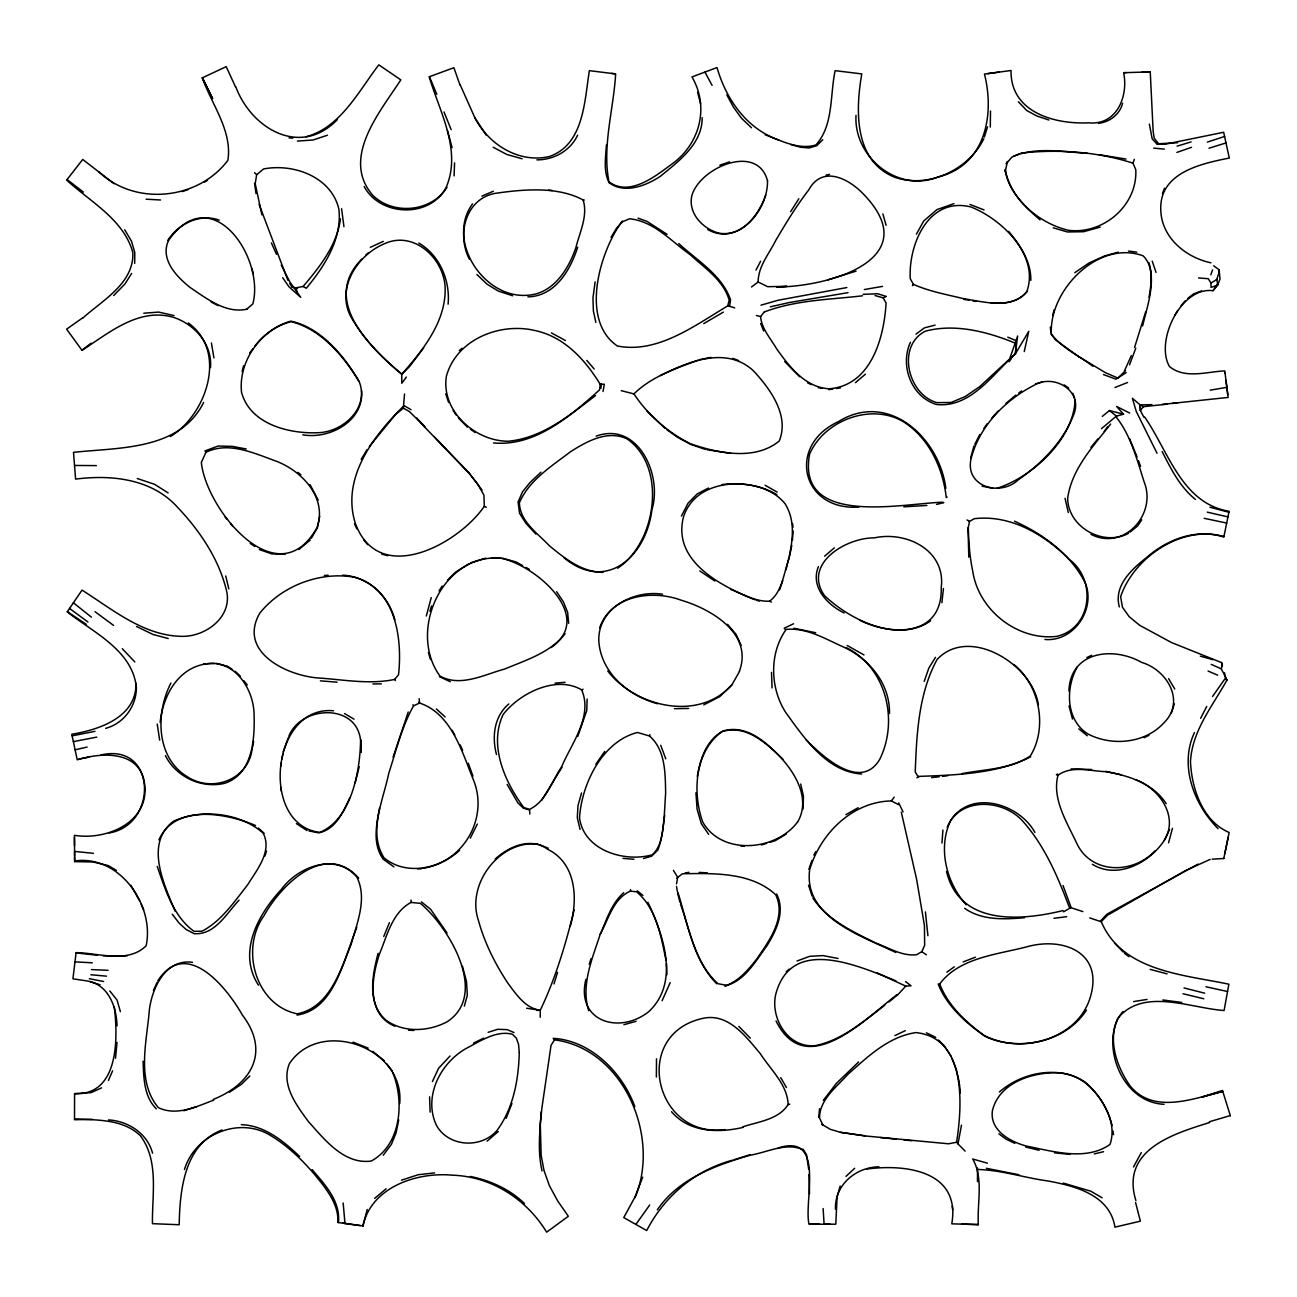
<?xml version="1.0" encoding="UTF-8"?>
<svg xmlns="http://www.w3.org/2000/svg" width="1297" height="1297" viewBox="0 0 1297 1297"><rect width="100%" height="100%" fill="white"/><g stroke="black" fill="none" stroke-linecap="round" stroke-linejoin="round"><path stroke-width="1.5" d="M361.215 752.487L361.215 740.084M448.097 304.195C450.335 280.655 439.667 255.152 418.785 243.058M540.249 1017.253L540.249 1010.266C555.505 978.489 565.751 944.167 574.117 909.943M1198.541 277.963L1208.204 278.693L1211.025 283.054L1211.009 287.383L1217.624 285.194L1220.007 279.033L1219.067 269.744L1213.652 265.788M134.693 263.372L134.775 252.526L131.483 241.177L124.723 229.796M666.917 974.679L666.48 963.703M394.92 1026.251C366.03 1014.238 371.445 977.646 379.567 953.781C387.106 935.607 392.278 912.423 411.003 902.436L411.036 900.086M656.363 1077.029L656.509 1058.838M990.292 127.074L990.503 111.023M918.584 777.373L915.244 772.007C916.622 734.102 918.568 693.344 937.131 659.443C969.297 625.219 1032.59 664.712 1038.378 704.774M977.549 1224.563L978.392 1224.595C976.868 1202.951 983.937 1178.681 972.734 1159.015L987.439 1163.182M1134.324 159.336L1132.994 163.179L1135.783 169.68C1137.647 205.38 1103.325 234.757 1068.388 230.282C1039.432 223.441 1010.801 199.625 1005.207 169.583C1007.947 190.724 1024.63 206.726 1040.081 219.874M968.016 527.766L968.81 557.191M361.571 390.624C364.214 420.958 329.649 439.553 302.817 434.819M587.136 699.067L586.763 710.561L577.749 736.437M454.08 175.922L454.566 162.887M340.446 218.771C337.204 244.825 319.727 267.02 303.076 286.491L295.084 287.966L291.744 286.734L289.782 283.459M404.534 393.996L403.367 408.166L395.682 414.359L369.353 446.427M802.973 809.15L803.492 796.261L800.671 784.069M585.871 979.397C575.592 1021.809 619.917 1034.893 648.922 1011.498C679.758 982.494 663.561 935.25 647.916 902.307M541.222 1111.853C539.876 1131.503 537.461 1151.493 542.065 1170.915M606.38 145.102C605.731 157.537 603.17 171.123 609.12 182.715C624.522 194.274 646.084 185.73 660.368 176.311C678.736 161.185 702.39 143.918 702.18 117.654M941.946 843.099L942.935 830.064M792.451 540.006L793.148 530.992M910.413 342.278C899.745 365.559 911.175 396.687 936.402 404.469C970.659 408.198 992.805 374.168 1015.34 353.886L1016.281 343.478M115.498 1058.239L117.022 1042.366M767.484 180.753C768.343 209.611 738.301 246.916 707.74 229.553M818.683 1117.203L819.574 1108.724M600.9 388.37L601.224 385.322M941.881 602.732L943.454 588.481M977.484 1181.664L977.484 1167.932M758.161 282C758.145 266.339 769.105 253.904 775.719 240.464C785.95 223.181 796.342 205.915 808.663 190.011C822.217 165.173 847.93 178.192 862.878 193.496C927.29 259.449 828.459 286.832 776.676 287.01L786.89 286.313L767.662 286.702L758.161 282L751.514 286.977M1009.585 359.026L1015.34 353.886L1017.659 335.955L1009.585 359.026L979.786 386.571L965.276 396.525L951.058 402.492L936.953 402.637C907.851 394.661 896.211 346.121 925.264 331.221C955.014 323.18 987.892 331.837 1015.6 343.283M588.676 1010.687C580.651 985.104 592.372 958.499 600.203 934.31C608.504 919.314 613.238 898.562 630.358 891.152L630.553 889.596M664.745 815.408C662.248 828.767 663.156 845.044 652.213 854.82C624.23 862.667 583.634 850.297 579.532 817.791C581.656 783.874 602.278 741.479 637.427 732.465L649.538 736.015C665.604 750.071 665.199 773.223 665.653 792.856C664.275 811.954 664.502 831.734 657.936 849.94L651.678 856.166L643.539 858.533M595.128 281.871L592.956 297.937L593.378 310.956L595.858 322.386M1149.029 297.337C1151.298 283.621 1154.135 266.728 1143.192 255.882C1098.737 239.442 1048.884 289.863 1051.364 333.994C1061.919 348.261 1079.136 355.621 1092.933 366.338M734.669 307.892L729.562 306.254L730.551 299.915C722.056 274.915 697.235 260.713 678.801 243.577M835.463 1209.339C834.538 1185.004 855.663 1167.17 878.993 1166.814M961.499 1125.131L957.98 1143.889L965.13 1151.12M254.52 172.663L256.66 174.755L255.201 183.72L261.929 214.848M252.737 746.813L253.628 741.333M280.817 766.235L281.4 762.636M281.984 759.021L282.876 753.622M830.096 1224.206L809.004 1224.222C803.605 1200.795 825.832 1132.54 778.135 1148.007M956.586 1142.235C962.471 1104.817 966.492 1038.054 915.99 1032.59C888.64 1036.498 867.482 1056.893 847.687 1074.548C836.435 1087.162 819.72 1099.467 819.509 1117.901L822.784 1124.856L830.372 1129.379L840.326 1132.249L865.245 1135.961L948.529 1143.792L956.586 1142.235L957.98 1143.889M379.551 807.999C376.373 824.924 372.255 844.363 383.393 859.376L393.899 866.866M603.04 391.483L604.337 384.22L600.219 384.35C585.466 360.161 564.698 337.123 535.92 330.751C500.61 321.883 456.528 339.068 446.379 376.26C440.915 410.938 475.156 441.385 508.392 441.223C542.243 437.997 569.48 415.51 595.469 395.585M570.177 926.48C578.008 899.421 576.517 863.624 547.95 849.438C530.635 836.841 509.251 846.293 495.146 859.084M676.515 883.889L677.699 877.339L673.402 870.384M160.147 722.38C162.741 697.105 176.878 669.495 203.921 664.259C233.363 657.855 253.661 688.01 254.066 714.371C254.893 739.112 252.607 774.082 224.819 783.258C201.635 788.916 176.116 776.952 165.4 755.648M319.711 516.157L317.408 527.847L311.296 538.255M398.746 1119.781L396.071 1132.881L391.418 1144.327L383.264 1155.205M789.533 556.397L791.786 545.437M1224.887 853.264L1229.167 832.479C1202.659 821.341 1191.554 788.398 1190.484 761.534C1192.219 730.389 1212.695 705.908 1227.011 679.968L1221.271 668.847L1211.22 664.372M1212.176 859.165L1223.801 858.501M1223.784 858.549L1228.243 836.987M739.355 671.311C753.395 633.811 711.421 609.168 681.298 600.235C652.44 589.503 610.952 595.031 599.652 627.813M697.283 776.433C700.218 759.021 706.379 740.003 722.932 731.038C746.877 723.775 767.629 743.294 782.513 759.507C797.136 776.076 810.171 800.525 797.639 822.006M818.423 566.594C810.106 586.584 827.227 604.921 844.217 612.946M1024.241 351.568L1028.764 331.319L1015.34 353.886M378.092 953.295C372.434 975.004 366.694 1003.116 385.825 1020.042C403.545 1033.028 428.415 1031.715 447.189 1021.728C489.391 994.102 448.308 926.463 420.341 903.328L411.003 902.436M1005.159 171.755L1007.477 161.493L1006.132 163.86L1011.919 157.099L1019.118 153.921M649.538 736.015L649.846 734.653M1068.923 691.106C1070.187 651.094 1113.183 646.182 1141.749 662.443C1166.976 669.933 1185.75 701.207 1164.025 722.721C1145.283 743.359 1112.469 746.521 1088.248 734.151C1065.55 720.386 1065.453 687.994 1077.256 666.934M635.06 1197.634C660.708 1136.885 623.841 1048.965 554.516 1039.837L551.047 1045.317L541.935 1107.735L540.282 1123.948L541.157 1155.368L543.994 1170.445L549.409 1185.701L557.807 1201.119L568.345 1216.278L546.637 1232.15C526.371 1198.963 491.32 1176.347 452.037 1175.163C416.564 1171.904 371.201 1187.241 362.933 1225.941L367.229 1209.501M785.95 569.902C791.283 548.518 797.606 523.907 785.123 503.771C770.126 485.418 744.283 482.192 722.072 484.527M242.117 371.558L243.577 365.738M355.183 782.74L359.237 766.689M622.301 221.041C599.798 251.148 579.564 320.359 617.388 346.007C657.628 353.87 694.803 325.482 727.73 305.897L729.19 300.174C723.483 280.184 704.644 268.057 690.166 254.65C671.295 241.307 653.688 221.025 629.483 218.771L622.268 221.868L616.399 228.434L611.033 237.367M1142.608 325.936C1147.521 305.411 1155.578 283.508 1148.802 262.513M1225.098 373.309L1224.79 370.893C1206.81 371.688 1184.858 379.308 1169.489 366.516C1154.881 341.565 1180.675 286.426 1213.019 290.706L1217.624 285.194L1216.959 279.293L1218.159 274.753M426.308 616.01L431.252 597.609M1168.565 842.823L1172.472 828.361M1052.629 315.43L1054.185 309.74M464.342 1006.148L467.325 995.204L466.531 981.57L462.445 966.216M970.772 457.501L973.934 446.006M581.51 792.97L577.976 805.696L577.295 817.694L580.067 829.432M1145.77 311.556L1134.567 347.434M789.16 558.213C783.68 572.528 782.626 591.383 769.672 601.16C755.908 601.97 743.343 594.253 730.876 589.47M840.18 1186.058L837.116 1196.742L835.787 1224.19L825.232 1224.206M393.056 757.237L408.247 711.972M553.997 983.92L557.597 972.312M1221.271 668.847L1222.423 665.102L1221.612 662.605L1171.58 642.582L1139.804 625.381L1129.136 616.659L1122.44 607.207L1120.64 596.685C1133.821 557.305 1182.005 524.555 1223.93 536.553M984.374 136.996L987.552 126.814M1171.386 713.188L1174.304 703.898M429.891 611.211L431.561 605.958M252.169 748.564C248.748 779.675 212.011 793.294 187.06 776.546C155.77 757.351 155.608 712.734 170.912 683.097M589.243 964.255L591.124 958.515M1194.44 732.578C1179.103 765.441 1193.824 804.367 1218.078 828.67M356.772 927.404C344.629 957.397 334.431 1006.683 297.224 1013.816C255.428 1005.24 239.961 948.95 263.956 915.779C281.027 884.732 325.369 840.699 358.718 878.118M264.88 856.052L266.55 851.14M779.529 589.908L782.74 580.651M924.194 681.428L928.879 668.02L935.461 657.384M808.858 869.347L811.971 860.43M1210.814 274.818L1212.582 269.906M1135.767 348.196L1129.557 364.814M283.168 751.806L288.21 737.928M506.138 1118.354L511.958 1103.455M642.696 1177.19L634.768 1197.423L623.76 1217.575L646.717 1230.561C664.275 1196.337 695.079 1170.267 732.351 1160.248M1162.436 193.529L1164.528 188.211M577.684 247.192C570.242 270.295 555.148 296.219 527.847 296.867M895.724 952.436C861.386 935.867 803.102 917.206 809.701 869.541C820.434 833.549 852.259 801.741 891.331 800.93L898.254 804.464L898.886 802.892M383.75 936.499L389.408 922.67M600.203 934.31C606.639 919.832 611.422 903.442 623.711 892.676M1122.602 103.209C1119.83 114.444 1109.778 121.95 1098.559 123.361M1131.308 355.654L1124.45 370.91M108.413 1080.45L112.58 1070.852M765.765 195.117C758.907 214.556 742.451 237.059 719.154 233.184C702.958 229.099 687.832 213.308 691.836 195.701C699.618 167.556 757.724 142.524 767.548 181.013M662.119 1000.668L670.176 982.656M205.883 452.345L201.327 462.462C206.304 509.948 278.028 597.804 317.068 527.457C327.347 498.016 302.477 471.46 276.699 461.359C254.65 453.496 228.726 440.948 205.883 452.345L204.975 450.934L218.091 446.038L232.276 446.363L246.235 448.989M153.403 990.503L157.083 982.396M812.749 897.929C827.599 920.222 852.923 931.668 876.156 943.162C889.158 947.994 902.339 956.44 916.687 954.705L921.778 951.69L924.664 945.4L924.437 925.539L916.606 879.253L901.318 812.198M184.466 1169.521C194.826 1134.567 239.167 1115.971 270.651 1135.54C290.674 1147.715 307.194 1164.69 321.51 1183.075C330.33 1194.634 338.728 1207.28 337.869 1222.471L360.193 1225.568M432.404 1081.552L438.581 1068.306L450.027 1055.985M349.59 798.222C343.057 812.262 335.583 829.496 318.689 832.852L308.978 830.939M1164.349 840.294L1169.586 829.561M470.325 838.105L477.312 824.081M974.777 444.352L979.819 434.479M1200.633 718.311L1206.729 706.395M681.428 516.06L688.075 503.171L697.186 493.93L708.47 488.029M947.232 827.21C959.958 796.245 1004.024 799.049 1023.446 821.958C1044.928 846.357 1057.947 876.983 1069.231 907.122L1082.882 911.613M755.989 270.068L760.577 261.281M158.899 839.872C175.208 803.556 225.97 813.024 255.558 825.524M1133.481 1166.992L1141.311 1152.611M361.198 459.365L367.051 449.67M916.444 234.141L923.642 221.09L936.872 209.628L953.96 203.629M813.851 855.08L815.764 851.643M703.801 704.871L719.705 696.667L731.913 684.816L739.598 671.279M423.244 868.26C464.229 861.743 489.601 816.721 472.789 778.346C461.683 750.687 450.837 713.301 419.531 703.039L413.565 705.844C401.778 726.823 396.152 750.623 388.743 773.369C383.296 800.33 367.829 831.799 383.928 857.739C406.172 876.269 439.521 868.747 459.495 850.475M562.006 767.24L541.708 800.281M983.839 138.698C968.648 169.81 928.522 188.6 895.254 177.462C853.88 161.363 855.42 110.294 861.792 73.913L835.138 70.654C829.902 95.103 833.679 125.274 815.943 144.924C798.757 150.274 781.102 140.611 765.23 134.807M1174.66 315.495L1177.725 310.486M939.725 983.92C959.537 957.462 997.377 954.576 1027.159 946.729C1062.616 936.856 1102.79 951.901 1090.809 995.399C1079.428 1038.816 1021.744 1055.028 984.407 1035.525C966.087 1022.539 947.637 1005.094 939.725 983.92L938.169 984.001C946.615 1005.742 965.925 1022.944 984.747 1036.19C1018.599 1052.272 1065.729 1042.334 1086.464 1010.071M472.497 203.905C445.811 240.496 483.392 298.602 527.182 295.278C553.106 293.949 568.443 269.581 575.965 247.37C579.71 232.179 588.141 215.675 583.115 199.965C557.548 186.055 522.529 189.346 494.514 193.464C465.137 199.56 456.755 234.968 469.336 259.092M894.2 797.169L891.331 800.93M131.645 273.456L124.966 283.946L113.682 295.538M203.613 402.524C179.553 450.562 119.162 447.368 73.507 452.345L75.599 479.112C111.283 474.507 151.457 478.706 177.073 506.787C199.138 529.97 218.139 557.661 226.1 589C233.655 615.297 207.65 635.919 183.412 636.357C144.648 636.568 113.131 609.833 82.035 590.103L67.233 611.86C93.4 632.531 132.634 650.332 136.38 687.54C136.428 706.233 123.831 723.45 105.673 728.347M790.635 211.638L798.839 198.765M439.035 590.897L442.164 586.033M577.619 135.212C570.34 150.792 553.803 159.904 536.877 159.871M724.974 1129.574C654.823 1139.025 630.569 1034.228 702.99 1018.323C728.395 1012.795 745.905 1036.643 760.253 1053.602C770.467 1069.571 787.409 1084.519 788.138 1104.509C778.751 1119.554 758.453 1121.646 742.922 1126.801M1141.749 519.805L1137.566 525.998L1129.995 532.143M823.336 1100.342L836.419 1083.352L858.614 1061.951M983.937 428.432L987.033 423.892M403.367 408.166L409.349 411.522L416.45 418.509L469.174 473.389L477.782 484.251L483.943 495.146L484.3 506.3C458.198 544.4 378.902 587.168 355.362 523.437C340.965 477.961 373.504 435.711 404.064 405.637L411.1 409.739M595.793 764.29L604.742 751.401M1225.47 678.12L1212.533 696.489M1213.019 290.706L1217.721 284.043M1009.131 361.733L1011.384 358.556M635.87 1224.417L649.716 1205.01M912.456 285.68L913.412 284.351L910.235 278.644C908.403 243.949 928.847 196.35 970.983 206.985C1001.706 219.015 1039.529 255.428 1026.916 291.29C1018.599 302.525 1003.7 303.855 990.811 303.044M406.334 377.054L401.811 383.247L401.73 374.266C422.871 350.239 445.925 321.834 445.163 288.096C444.19 258.573 413.873 229.974 384.236 243.82C357.145 255.185 335.664 288.728 351.049 317.117C363.954 339.198 382.129 358.085 401.875 374.152L409.56 366.581L423.649 347.904M288.842 736.193C301.244 705.211 357.097 703.071 360.566 740.603C360.031 771.342 351.487 819.137 319.856 832.382C259.481 825.135 271.154 705.114 333.442 710.772M249.656 353.043L252.883 348.731M255.039 345.861C263.988 334.286 276.634 325.093 290.82 321.137C320.651 327.428 343.705 355.54 358.799 380.702C370.196 407.161 343.705 431.869 318.251 432.712C289.085 434.009 250.029 424.281 241.534 392.261C238.243 361.215 260.827 329.308 291.031 321.656C320.278 328.725 343.575 355.718 358.523 380.832M1104.169 431.415L1107.622 426.794M361.879 258.978C320.845 300.272 369.823 347.158 401.73 374.266M1167.251 404.129L1143.338 406.707L1140.403 410.533L1143.938 417.326M167.848 240.285C178.321 223.846 200.143 213.113 219.193 220.166M756.41 315.495L760.577 316.598L764.549 311.556M157.812 980.775C186.411 937.05 226.862 987.633 242.361 1015.032C270.149 1051.445 252.088 1083.854 213.308 1099.402M1090.939 447.368L1097.829 438.937M1122.878 1011.579C1104.849 1032.979 1115.566 1065.518 1130.173 1085.994C1153.487 1114.528 1193.256 1098.656 1222.779 1091.426L1201.411 1097.262L1222.471 1090.42L1230.383 1115.825M239.053 900.183C226.521 913.347 215.075 935.218 194.096 933.662L186.103 929.479L179.181 923.205L172.258 914.239M565.087 633.682C550.382 652.683 526.063 660.076 504.744 669.009C484.203 674.57 460.581 687.442 439.991 676.094C407.453 631.558 442.18 553.414 500.545 558.18C533.942 564.244 596.182 616.221 551.095 647.592M446.979 187.352C431.463 212.011 393.413 215.529 372.839 195.377C340.544 158.25 379.956 111.964 400.822 79.879L378.821 64.85C358.442 91.357 340.771 127.268 306.173 136.769M394.58 679.433L398.536 674.813C402.556 638.416 395.715 587.833 353.951 577.116C319.5 571.345 281.692 585.887 259.838 613.076C236.929 652.634 288.664 676.791 320.894 678.153C345.213 679.968 370.488 684.557 394.58 679.433L395.39 680.585M657.271 1209.89C678.558 1178.551 715.49 1165.419 750.201 1155.173C767.273 1152.417 786.16 1142.008 803.086 1149.693M1181.097 305.606L1185.053 301.001M1110.621 424.054C1093.095 446.46 1071.646 469.028 1067.674 498.275C1067.934 527.182 1103.358 546.831 1128.471 533.375M508.846 703.947C494.076 716.317 491.758 736.858 496.492 754.562M991.783 418.153L998.009 411.1M660.562 375.53C688.512 361.344 726.515 345.894 753.298 370.699C770.11 388.597 789.776 415.656 779.205 441.045C754.659 461.067 718.149 453.156 690.62 443.85C667.955 432.517 647.9 415.072 633.957 393.915C651.062 376.811 675.721 368.559 698.094 360.193M797.525 822.039C776.092 850.962 721.894 855.89 702.747 822.071C692.209 792.629 694.722 751.336 721.959 731.703C746.018 723.791 766.932 743.927 782.918 759.15M1089.756 917.919L1100.115 921.389L1107.054 914.126L1198.12 864.078M1100.115 921.389L1101.234 921.632L1107.622 915.163L1185.15 870.79L1210.117 859.392M822.736 139.719L816.786 145.686L809.247 147.955L800.719 147.291L790.716 144.534M447.416 580.262L455.831 571.945L468.963 563.79M249.802 1076.024L241.469 1084.26L229.472 1092.171M1125.488 370.634L1117.949 378.075L1105.32 372.628L1078.715 356.562M1027.564 291.063C1012.098 310.21 984.488 301.844 963.833 298.715C946.875 294.597 929.414 291.485 913.412 284.351L912.569 284.886M540.93 472.205L530.084 482.468L522.513 491.839L518.087 501.955L519.562 513.336L526.063 523.502L535.904 534.121M1006.034 403.351L1015.794 395.131M845.968 1176.379L854.674 1168.289M1101.396 428.707L1116.409 416.142L1123.494 414.181L1116.636 406.447L1129.622 413.03M731.913 684.8C698.921 721.991 635.53 707.076 607.726 670.987M676.807 878.15L682.433 873.773C713.788 873.189 751.401 872.135 775.687 894.735C786.549 917.417 769.251 940.601 756.929 958.775C748.191 969.864 738.544 981.472 724.764 986.012C744.737 981.391 755.47 961.158 766.835 945.951C776.238 930.776 785.544 911.548 776.627 894.038M365.77 255.055L368.559 252.558M487.088 1141.149L498.243 1131.568M824.6 556.186L834.328 547.885M459.3 350.595L462.072 348.228M855.436 382.664L865.423 374.168M374.655 1198.412L386.068 1188.798M256.66 174.755L263.55 168.967C293.462 163.098 331.627 176.895 338.906 209.352C342.1 239.037 324.493 266.371 306.303 288.242L303.076 286.491M298.926 549.49L310.291 539.99M786.16 971.664L789.192 969.167M1102.32 416.386L1109.454 410.533L1123.494 414.181M916.849 777.827L918.6 776.384C955.046 775.168 997.928 773.79 1030.677 756.783M897.248 994.41C865.342 1018.696 805.891 1081.341 776.06 1020.982M888.931 1001.949L898.156 994.442L905.728 986.109L876.545 972.604M82.992 317.878C102.803 300.061 134.191 283.151 132.829 252.575C123.831 219.469 90.385 201.927 66.666 180.088L82.716 159.45L114.071 183.752M884.781 1005.24C863.543 1021.355 842.272 1040.097 815.456 1045.577C788.511 1048.511 770.288 1018.907 775.671 994.572C791.17 935.315 857.949 965.811 895.854 980.808M999.403 1091.977C1022.068 1072.116 1059.195 1064.772 1085.249 1082.184C1101.915 1096.954 1117.787 1121.581 1110.021 1144.424C1085.897 1161.399 1052.791 1151.298 1026.138 1145.997C1009.925 1141.636 989.319 1130.141 992.464 1110.362C999.565 1082.136 1033.077 1071.873 1059.098 1072.781C1086.999 1074.824 1105.482 1100.456 1112.161 1125.601M337.35 119.6C300.855 157.521 251.586 129.23 235.73 86.721M1187.825 298.359L1193.662 293.868L1201.573 290.885M81.906 350.19L91.179 343.17M916.006 334.123L924.388 327.865L935.088 325.125M170.312 436.57C206.499 414.764 228.061 351.584 188.276 322.953M1154.897 850.962C1132.735 874.6 1090.274 874.421 1076.234 842.191C1066.588 821.893 1051.867 798.368 1057.979 775.282C1071.452 765.279 1090.096 771.05 1105.547 771.666C1128.325 775.428 1152.968 783.275 1166.198 803.637M1018.68 393.04L1021.566 390.932M946.859 972.199L954.252 966.849M82.83 317.733L66.617 329.162L82.035 350.368C108.964 332.81 139.055 307.227 173.522 317.36C194.761 324.266 212.497 344.435 210.487 367.651M947.118 497.01L946.275 497.594C942.903 468.071 929.268 438.483 903.717 421.898C871.341 402.475 824.244 420.26 809.587 454.161C796.261 526.874 900.588 503.771 942.579 502.182L943.762 502.652L936.531 504.436M930.598 620.858C898.027 643.766 849.794 619.82 824.406 595.534C802.519 563.741 846.017 537.607 874.308 537.882C906.441 530.797 946.097 550.317 941.217 587.752C942.514 636.227 893.195 636.389 860.041 620.436M1074.808 272.662L1089.091 262.934L1104.736 255.882L1118.257 252.153M617.583 568.232C656.136 542.989 667.696 467.163 626.97 438.824C607.466 429.745 586.714 441.402 570.372 451.842C551.501 466.288 529.111 480.149 519.384 502.766C519.902 521.572 537.639 533.278 549.393 545.761C564.827 558.472 582.045 572.334 603.089 572.35M1126.218 372.579L1115.987 379.21L1103.488 374.574M1211.025 283.054L1216.959 279.293M723.386 312.123L703.752 323.601M1149.353 124.123L1152.206 138.892L1156.843 143.837L1177.53 142.719M786.274 834.02L775.314 840.634L770.078 842.272M969.329 521.572L974.193 518.719C1010.606 514.342 1044.669 534.688 1069.49 559.623C1096.954 580.051 1091.734 628.559 1056.601 636.389C1017.334 640.815 978.295 609.995 972.685 570.875C969.67 556.802 968.762 542.422 968.324 528.074C967.984 524.799 971.518 520.908 966.995 519.984M204.44 182.131L207.455 180.38M1063.556 911.807L1071.095 907.478L1063.021 885.511M845.855 814.678L858.128 807.723M473.47 1043.145L483.716 1038.119M581.672 689.891C593.086 716.317 571.539 743.343 561.52 766.981C551.792 781.264 546.069 801.465 529.598 809.344L523.81 807.528C504.857 782.091 488.531 745.467 503.123 714.534C519.513 693.182 556.235 674.829 581.672 689.891L583.05 689.21M222.03 1129.963C184.352 1144.376 179.845 1189.884 179.197 1224.741L152.462 1223.671C151.976 1194.586 159.158 1160.783 140.384 1135.783C123.069 1118.906 96.935 1120.17 74.513 1118.873M1144.181 737.685L1148.947 735.334M601.403 383.799L600.219 384.35L599.538 389.894C570.323 415.997 535.239 446.768 493.541 442.942M793.569 623.76L784.215 628.234L785.787 629.953C769.008 653.931 770.078 688.82 786.128 713.042C804.707 738.723 827.097 771.828 861.678 773.985M894.898 1035.606L905.257 1030.661M370.358 247.322L383.264 241.388M764.565 311.88C795.531 300.045 829.804 299.623 862.489 295.813M1086.821 657.563L1091.669 655.342M101.555 1087.875L91.13 1092.625L74.578 1093.566L74.513 1119.733L92.46 1119.36M481.9 196.123L493.363 191.243M875.086 295.57L883.127 297.807L886.305 296.446L877.631 293.738L863.154 294.354M1115.015 387.495L1127.563 382.485M213.648 1100.148C196.447 1106.633 176.392 1116.425 158.315 1107.606C136.023 1080.936 146.853 1041.621 149.35 1009.974C152.089 987.763 165.724 958.629 192.475 962.309M1013.897 156.11C1037.211 146.707 1063.248 151.944 1087.583 153.37M760.982 305.168L777.989 300.272L846.86 287.545M963.152 961.92L975.409 957.202M797.088 960.996L809.604 956.327L823.028 955.597L838.105 958.467M109.029 832.966C158.234 825.087 156.872 741.9 100.826 755M856.085 271.138L828.086 279.763M182.455 191.567L188.016 189.605M1176.865 152.43L1191.554 147.307M1209.631 1122.505C1172.423 1134.097 1120.316 1150.147 1135.913 1200.682M719.803 165.205L729.546 161.866M327.46 135.228L312.966 140.011L297.402 141.065M401.486 1180.189L418.072 1174.742L434.592 1172.91M1207.394 142.086L1224.595 136.477M183.736 1110.767L196.722 1106.681M488.126 1032.315L497.74 1029.283L507.257 1029.64L514.001 1032.574M761.323 844.996L766.576 843.358M734.118 1159.696L750.023 1154.735M1209.015 148.198L1226.005 142.946M470.6 562.785L485.759 558.148M1177.109 146.156L1191.132 141.892M1209.42 1121.743L1230.302 1115.582M1100.18 227.121L1083.627 231.709L1067.447 231.968L1053.261 227.834M1035.492 383.896L1042.496 381.95M623.889 1024.711L636.211 1021.29M996.809 488.353C1032.671 476.972 1073.673 439.132 1075.164 399.573M770.353 306.822L789.208 302.541L848.027 292.668M297.013 1015.097C330.54 1009.925 340.041 971.242 351.114 944.508C356.967 923.01 367.635 898.513 356.772 876.934C335.485 852.145 298.034 866.607 281.352 889.402C258.087 914.434 237.205 952.42 258.476 985.217M1094.279 1153.908L1103.552 1151.704M75.096 749.796L87.094 747.072M116.438 870.417L108.283 865.585L93.06 861.986L74.659 861.63L74.432 835.333C107.051 840.667 150.403 821.893 144.486 783.031C139.476 750.169 101.393 752.276 77.236 759.831L71.805 734.232C99.431 729.692 136.493 717.257 136.023 683.292M596.15 436.132C638.173 420.99 662.556 475.334 651.937 509.51C646.538 555.473 607.028 593.296 563.903 557.71M826.076 175.111L829.545 174.365M94.957 731.346L72.146 735.853M96.74 737.118L73.378 741.625M788.138 1104.509L789.841 1104.169M699.894 359.593L710.967 357.405M78.841 759.037L89.136 757.156M1063.021 910.591C1020.609 920.935 959.504 925.847 946.518 871.406M684.994 873.011L688.934 872.314M864.337 289.539L882.511 286.394M1210.231 390.17L1226.849 387.317L1225.065 373.114M1133.61 1001.592L1147.034 999.42M742.986 1127.417C718.376 1133.124 689.08 1132.476 671.506 1111.691M1020.917 153.127C1058.028 149.009 1097.473 151.619 1132.994 163.179M828.815 389.651L832.69 389.068M836.581 388.484L840.456 387.9M961.969 773.677C984.877 769.121 1010.331 769.38 1030.321 755.973C1047.765 727.747 1039.805 685.351 1013.881 664.486M987.698 73.637L998.933 72.129M127.171 955.824L103.03 955.759M1172.277 403.432L1177.871 402.702M939.028 776.806L931.554 777.616M942.595 776.336L947.929 775.655M1053.958 918.308L1066.701 916.671M74.578 1093.776C119.308 1095.381 117.978 1037.811 114.282 1006.585M786.144 629.402C807.253 627.359 826.919 639.843 845.644 647.997C870.611 660.335 890.082 684.767 889.483 713.545M866.688 1169.067C905.646 1163.782 960.947 1170.818 951.787 1223.833L977.743 1224.579M1044.928 639.47C1073.413 642.015 1095.381 610.012 1085.702 583.942C1071.549 554.808 1043.469 534.218 1014.513 521.199M555.1 683.13L565.07 682.319M143.772 313.209L158.672 312.091L174.106 315.576M905.014 986.223L911.013 985.769L905.533 981.618M926.933 505.441L903.814 506.835M1024.549 917.709C1004.348 919.395 982.04 920.594 964.66 908.322M324.396 575.463L328.06 575.236M977.306 1169.472C1000.911 1169.926 1024.144 1177.757 1047.619 1180.918C1074.889 1185.912 1109.859 1194.78 1114.934 1227.14L1140.371 1221.174L1135.605 1202.578M1162.031 404.453L1228.129 397.433L1227.011 388.516M536.877 1010.412L540.249 1010.266C525.253 1008.207 516.303 994.41 507.905 983.223C495.032 963.752 484.446 942.611 478.317 920.027C466.093 883.695 500.334 839.451 538.19 844.152M203.726 663.869L214.459 663.416M1158.091 143.092L1154.233 138.276L1153.163 131.467L1150.244 71.886L1125.018 72.664M417.585 868.925L421.33 868.812M1126.331 72.616L1123.64 72.697C1128.52 96.221 1116.798 125.696 1088.605 122.81C1054.704 124.463 1010.282 112.417 1011.028 70.492L984.472 74.075C994.799 115.271 985.428 165.319 938.201 176.959C898.14 193.334 853.572 157.277 856.004 115.384M1142.106 72.129L1150.244 71.886M491.368 557.969L500.707 557.71M898.254 804.464L899.437 804.432L903.052 811.906M1157.021 453.237L1136.269 411.489L1132.362 398.26L1140.128 404.891L1151.963 404.632M674.408 708.697L688.626 708.421M1071.176 768.894L1091.636 769.51M372.92 683.973L381.35 683.859M662.637 594.237C633.066 589.616 596.62 608.877 598.89 642.323C601.662 673.532 628.883 696.019 657.611 703.736M810.155 1224.222L819.364 1224.222M74.529 465.461L96.4 465.607M992.854 488.304L982.056 486.18M285.178 554.224L271.77 553.884L259.319 549.555M961.644 1224.109L978.392 1224.595M1156.843 143.837L1165.549 144.162L1223.671 132.262L1229.297 158.056C1201.33 163.584 1160.069 172.533 1160.75 208.704C1160.766 236.848 1185.101 257.276 1210.928 262.821M408.539 1030.24L413.84 1030.434M91.471 969.572L108.073 970.334M74.659 860.981C119.389 854.447 154.894 905.338 146.123 945.772C127.998 963.801 98.637 952.955 76.101 952.63L72.924 978.83L88.164 981.116L100.08 984.796M74.983 961.871L92.298 962.796M146.139 199.203L160.504 199.981M699.196 872.411L707.27 872.849M289.02 137.871L292.749 138.114M583.115 199.965L584.266 200.046M730.665 453.334L707.157 449.783M320.391 680.844L337.107 682.19M622.982 858.371L633.909 859.246M97.145 955.241L76.069 952.906M90.855 974.76L106.516 976.155M1153.73 148.134L1164.284 149.106M859.003 507.078C801.514 511.034 786.371 445.568 838.316 421.671C888.704 390.316 939.579 438.289 945.821 488.337M630.358 891.152L636.519 891.769C656.185 907.932 661.032 936.353 665.977 960.104M1054.51 1152.838L1069.863 1154.379M880.485 1137.566L896.195 1139.155M93.368 853.313L74.578 851.416L74.61 856.263M903.977 1139.95L911.742 1140.744M548.534 190.075L552.165 190.464M740.636 845.92L744.251 846.309M865.342 1135.864L840.391 1132.378M611.617 73.41L615.086 73.832M1099.11 154.7L1126.039 159.061M1162.842 999.971L1181.745 1002.451M1128.455 251.051L1136.756 252.153M793.991 628.267L815.716 632.741M342.619 1223.136L363.403 1226.005M526.631 1008.239L540.249 1010.266M342.765 575.138C367.829 576.419 388.792 595.907 394.807 619.82M241.291 1124.645C264.685 1125.456 283.443 1141.084 299.639 1156.438M963.687 299.299L969.07 300.207M972.653 300.807L976.236 301.407M1164.09 1104.298C1124.564 1102.58 1102.32 1052.029 1117.69 1018.469C1142.981 987.098 1190.841 1008.272 1224.092 1010.525L1228.875 984.196C1183.204 974.582 1122.245 971.372 1101.234 921.632M108.559 1119.911C128.16 1121.062 147.436 1133.513 152.543 1153.163M725.915 985.185L718.035 983.726C695.484 963.703 690.28 931.424 680.503 904.139M727.73 305.897L729.562 306.254M818.31 387.657L821.812 388.322M1018.907 1174.742L986.352 1168.289M89.298 978.684L103.63 981.521M1204.248 518.33L1226.686 523.064M1205.967 986.79L1227.546 991.508M1105.66 771.358L1121.565 774.86M1207.264 512.153L1227.951 516.903M1025.83 1147.067L1039.092 1150.261M1183.026 993.729L1203.746 998.755M1063.362 1183.123L1090.777 1191.181L1102.11 1197.796M621.214 390.656L633.957 393.915M1184.031 987.941L1204.702 993.194M381.788 554.159L387.673 555.667M216.259 663.334L227.591 666.301L232.114 669.301M1090.907 534.299C1123.575 551.241 1156.875 514.617 1144.327 482.419C1137.145 460.386 1131.097 436.035 1116.717 417.747L1116.409 416.142L1109.454 410.533M168.253 638.529L153.127 634.509L136.558 626.516M1150.18 969.378L1167.073 973.869M470.373 1176.46C490.428 1180.578 509.721 1189.122 524.474 1203.584M1209.923 507.208L1228.891 512.266M502.604 558.229L515.947 561.909L522.61 565.589M522.156 158.785L506.932 154.505L493.2 147.258M1200.325 656.152L1213.003 659.719M529.792 814.013L529.614 810.041L523.356 808.209L517.876 802.843L507.159 784.458M756.183 600.138L759.329 601.111M1056.358 774.795L1057.979 775.282L1057.282 773.871M291.744 286.734L297.499 288.534M512.607 295.765L498.291 291.079L486.861 284.043L476.891 274.51M821.617 1124.467L822.784 1124.856M137.223 478.496L154.57 484.3L168.14 492.925M1048.868 120.021L1036.773 115.952L1026.673 110.472L1018.388 101.75M705.341 449.411L690.571 444.336L677.326 437.17L666.69 429.55M638.108 218.155L647.008 221.382L667.112 234.384M732.87 358.377L738.512 360.517M969.978 204.456L984.034 209.919M353.043 1042.156L368.153 1048.138M539.86 844.833L548.193 848.173M1225.876 679.498L1227.011 679.968M754.611 599.668C720.71 585.887 672.024 561.066 683.519 516.79C695.938 479.063 747.412 476.988 776.887 494.66M1007.753 337.155L1015.762 340.527M1208.074 671.068L1217.672 675.153M89.963 981.472C109.305 986.595 116.552 1007.818 117.038 1025.846M439.472 676.726L450.318 681.719M1092.35 864.272C1117.447 879.885 1149.774 862.602 1164.382 840.278C1179.022 816.251 1159.145 788.56 1135.961 779.821M484.3 506.3L486.359 507.273M1014.838 1143.387L1005.905 1139.058L998.901 1133.805M778.849 140.076C746.602 128.727 726.125 99.35 717.014 67.557L691.982 76.945C709.962 107.683 699.359 145.491 670.387 165.141C654.207 177.3 628.802 196.674 608.99 181.839C601.954 146.464 613.578 109.564 615.653 73.913L589.373 70.654C584.461 101.069 583.99 144.437 549.312 156.548C518.93 163.568 488.596 144.502 474.88 117.832M926.398 1032.801L935.721 1037.357M807.545 382.793L811.16 384.609M760.577 316.598C761.534 328.481 770.742 338.793 776.806 349.071C789.533 366.856 805.178 387.349 828.913 388.776C870.838 385.922 884.068 338.193 886.078 302.995L883.127 297.807M211.216 302.071L218.107 305.606M551.452 332.924L565.395 340.511M769.672 601.16L771.391 602.1M525.933 567.438L529.257 569.286M847.2 645.517L863.98 654.92M1140.128 404.891L1140.403 410.533L1140.128 404.891L1143.338 406.707M765.068 485.224L777.146 492.098M921.778 951.69L926.35 954.787M344.499 713.528L354.049 719.187M296.397 823.627L307.032 830.55M98.621 171.577C135.066 206.547 198.214 199.949 227.883 160.309C232.471 130.819 211.703 104.554 202.332 77.82L226.213 66.65L235.487 86.85M235.146 671.295L240.431 676.223M67.347 611.698L86.202 624.295M699.78 570.939L714.825 581.024M250.24 543.411L254.779 546.491M1064.188 384.917L1068.696 388.014M1078.78 356.724L1055.466 339.798L1051.073 333.978M470.487 429.275L475.156 432.501M845.92 647.462C886.321 667.388 898.837 720.321 879.82 759.183C860.835 791.527 822.947 756.929 806.021 739.647M372.758 1051.364L384.204 1060.67M1124.467 953.36L1129.006 956.7M69.568 608.439L87.937 621.993M95.07 611.73L113.552 625.413M297.905 472.4L300.904 474.702M67.104 179.537L83.413 192.134M73.394 602.797L91.439 617.161M421.412 901.918L430.588 909.246L447.06 932.965M637.297 890.844L642.939 895.4M1078.828 728.865L1087.275 735.756M799.73 376.779L784.701 361.587M665.166 428.464L647.041 411.019M258.411 828.102L264.102 833.241M436.376 708.956L445.147 716.949M716.722 983.774C692.955 959.715 687.783 923.513 677.877 892.287M1195.477 499.442C1179.962 487.056 1171.013 468.914 1162.128 451.599M751.514 127.787L741.349 118.092L733.372 107.003L726.79 94.794M938.477 1040.048L943.989 1045.447L951.171 1056.358M738.804 1026.397L750.331 1038.151M458.36 417.893L467.358 427.135M434.576 437.024L469.336 473.275L482.014 490.088M1114.593 943.13L1123.234 952.079M122.307 648.727L134.823 661.924M416.548 417.829L424.962 426.762M554.516 1039.837L553.203 1038.362C590.654 1040.389 622.382 1072.408 634.817 1106.633M486.326 135.261L474.929 117.93L460.192 84.808M586.779 360.404L594.172 368.98M727.536 624.327L735.999 634.282L741.154 645.306M363.809 540.071L367.683 544.675M312.107 1169.57C324.931 1184.712 340.625 1201.087 338.468 1222.552M966.249 904.755C946.275 882.673 937.618 848.157 950.62 820.482C970.837 788.998 1019.199 803.54 1034.909 832.431M224.64 516.319L226.991 519.238M230.526 523.615L232.876 526.533M310.015 484.608L318.219 500.107M109.807 990.989L117.07 1000.068L120.378 1011.676M386.457 1063.54L392.083 1070.722M1008.661 231.369C1020.188 245.246 1031.212 261.654 1030.823 280.411M364.181 186.557C380.361 216.729 430.264 218.35 446.249 187.206C461.845 150.274 439.732 111.98 429.177 76.799L453.885 67.72L459.965 84.921M243.836 680.649L247.241 685.059M282.665 277.72L289.004 286.815L300.742 297.337L289.928 282.081L281.254 265.042M156.305 1108.822C143.805 1096.403 143.708 1077.629 143.092 1061.189M708.665 834.376L701.288 823.644L697.073 809.085L695.922 792.775M556.608 591.708L563.482 602.019L567.648 612.379L568.67 623.306M1144.716 417.099C1168.532 451.534 1181.729 503.398 1229.086 511.277L1223.833 537.023C1196.126 528.236 1167.705 539.114 1146.661 557.483C1131.665 569.302 1113.539 585.612 1119.327 606.931M453.139 410.387L456.09 415.024M130.9 885.284L139.541 900.669M803.151 1149.272L806.572 1154.768L808.647 1169.164M295.084 287.966L297.451 291.906M1168.597 678.671L1174.774 689.031M412.949 704.757L413.565 705.844M780.697 1077.629L786.42 1087.534M452.134 730.227L454.809 735.091M704.952 72.081L712.085 85.375M354.486 523.891L356.821 528.868M141.178 904.285L143.643 909.716M460.143 744.835L462.624 750.347M271.397 242.928L276.504 254.309M287.821 280.201L259.092 204.342M1129.541 438.662L1137.08 456.998M175.079 911.159C164.038 884.1 144.291 843.585 173.474 821.212C201.684 808.647 239.767 812.538 263.21 833.16C272.435 851.497 256.822 869.817 247.695 884.749C234.335 901.674 221.56 920.902 202.024 931.214L193.999 931.327C173.263 916.363 165.303 889.531 157.213 866.412M419.077 701.953L419.531 703.039L419.19 698.629M429.469 76.701L436.797 94.292M443.979 111.931L451.161 129.619M760.674 323.488L763.674 331.027M951.901 1058.206L956.294 1069.328L959.31 1082.46M1138.49 460.759L1140.582 466.401M660.74 745.289L665.766 758.826M1072.878 393.299L1074.581 398.001M468.282 763.252L472.967 776.19M392.699 1072.424C404.518 1101.234 401.373 1144.878 371.185 1161.058C343.997 1164.674 324.736 1139.658 308.475 1121.662C296.575 1105.417 280.703 1084.762 289.426 1063.589C320.294 1017.253 404.923 1047.425 399.703 1103.552M1152.222 261.119L1156.032 272.435M808.517 885.235L812.133 896.114M445.73 393.769L448.616 402.475M428.432 652.521L430.491 659.557M882.868 213.94L886.094 225.289M447.433 130.494L452.118 147.631M251.91 268.544L253.337 273.829M1069.004 705.925L1072.489 719.041M697.608 92.298L700.623 103.89M677.569 892.839L679.936 902.193M225.743 575.981L228.823 588.87M1065.064 498.324L1068.29 512.526M1224.514 672.77L1225.535 677.812M1221.612 662.605L1222.163 665.815M676.499 886.418L677.293 891.234M211.411 342.959L213.924 357.859M1112.988 1131.049L1113.556 1134.68M157.229 724.066L159.677 740.165M925.409 911.937L927.922 935.737M280.784 787.392L281.303 791.057M254.569 183.331L256.012 193.561M341.581 208.768L343.948 226.667M792.548 523.518L793.034 527.295M1225.989 380.378L1226.378 383.539M1226.427 383.961L1227.773 394.628M952.306 1206.048L952.744 1209.906M1050.327 327.168L1050.894 332.275M959.488 1084.227L960.364 1093.031M343.154 1203L344.986 1223.46M823.125 1208.561L824.098 1224.206M808.939 1174.45L809.523 1193.645M771.488 672.381L772.055 687.929M429.599 1096.824L430.134 1112.129M74.448 837.457L74.529 845.676M74.626 857.544L74.659 861.63M1219.067 269.744L1219.083 273.667M519.27 1052.418C518.589 1079.558 513.499 1108.092 497.059 1130.384C481.171 1148.915 448.794 1147.067 436.489 1125.504C423.098 1096.938 440.056 1063.394 465.931 1048.576C479.971 1041.426 495.778 1030.175 512.25 1034.163L516.384 1038.151L518.557 1044.425L519.27 1052.418M971.21 458.149C964.093 486.488 999.987 497.091 1018.226 479.858C1041.896 463.305 1063.637 441.304 1073.997 413.905C1082.849 390.348 1053.586 373.439 1034.131 385.274C1005.191 399.995 979.511 426.178 971.21 458.149M168.464 240.577C159.904 259.4 176.554 276.666 190.173 287.512C206.839 298.667 226.132 314.117 247.516 309.043L246.414 309.432L252.834 303.92C265.22 257.86 211.395 178.694 168.464 240.577M202.332 77.82L212.578 98.523L202.332 77.82"/></g></svg>
